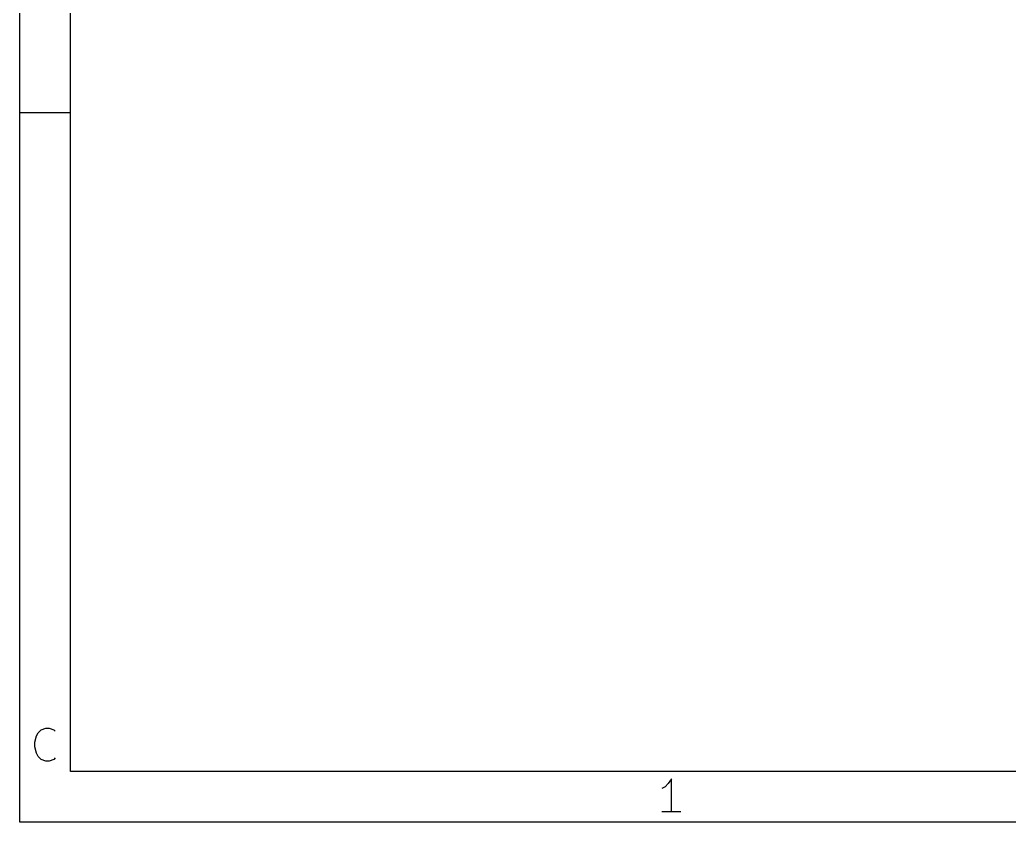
# Model space of a CAD drawing. Header units: inches. Extents: x 0.39 to 7.87, y -5.43 to -0.39.
# Drawn here: x 0.394 to 1.931, y -5.433 to -4.186 of the extents above; entities that cross this region are included whole.
import ezdxf

# ---------------------------------------------------------------- set-up
doc = ezdxf.new("R2010")
doc.units = ezdxf.units.IN
doc.header["$MEASUREMENT"] = 0
doc.layers.add('RED', color=14, linetype='CONTINUOUS')

msp = doc.modelspace()

# ---------------------------------------------------------------- linework, layer by layer
at = {"layer": 'RED', "linetype": 'CONTINUOUS'}
for p, q in [((0.3937, -5.4333), (0.3937, -0.3937)), ((0.4724, -5.3546), (0.4724, -0.4724)), ((0.3937, -4.3307), (0.4724, -4.3307)), ((0.427, -5.2896), (0.4343, -5.2872)), ((0.4343, -5.2872), (0.4392, -5.2872)), ((0.4392, -5.2872), (0.4465, -5.2896)), ((0.4172, -5.3091), (0.4197, -5.2993)), ((0.4197, -5.2993), (0.4221, -5.2945)), ((0.4221, -5.2945), (0.427, -5.2896)), ((0.4465, -5.2896), (0.4489, -5.292)), ((0.4172, -5.3164), (0.4172, -5.3091)), ((0.4197, -5.3261), (0.4172, -5.3164)), ((0.4221, -5.331), (0.4197, -5.3261)), ((0.427, -5.3359), (0.4221, -5.331)), ((0.4489, -5.3335), (0.4465, -5.3359)), ((0.4343, -5.3383), (0.427, -5.3359)), ((0.4392, -5.3383), (0.4343, -5.3383)), ((0.4465, -5.3359), (0.4392, -5.3383)), ((7.7956, -5.3546), (0.4724, -5.3546)), ((1.3965, -5.3783), (1.3916, -5.3807)), ((1.4013, -5.3734), (1.3965, -5.3783)), ((1.4062, -5.3661), (1.4013, -5.3734)), ((1.4062, -5.4173), (1.4062, -5.3661)), ((1.4208, -5.4173), (1.3916, -5.4173)), ((7.8743, -5.4333), (0.3937, -5.4333))]:
    msp.add_line(p, q, dxfattribs=at)

doc.saveas('drawing.dxf')
